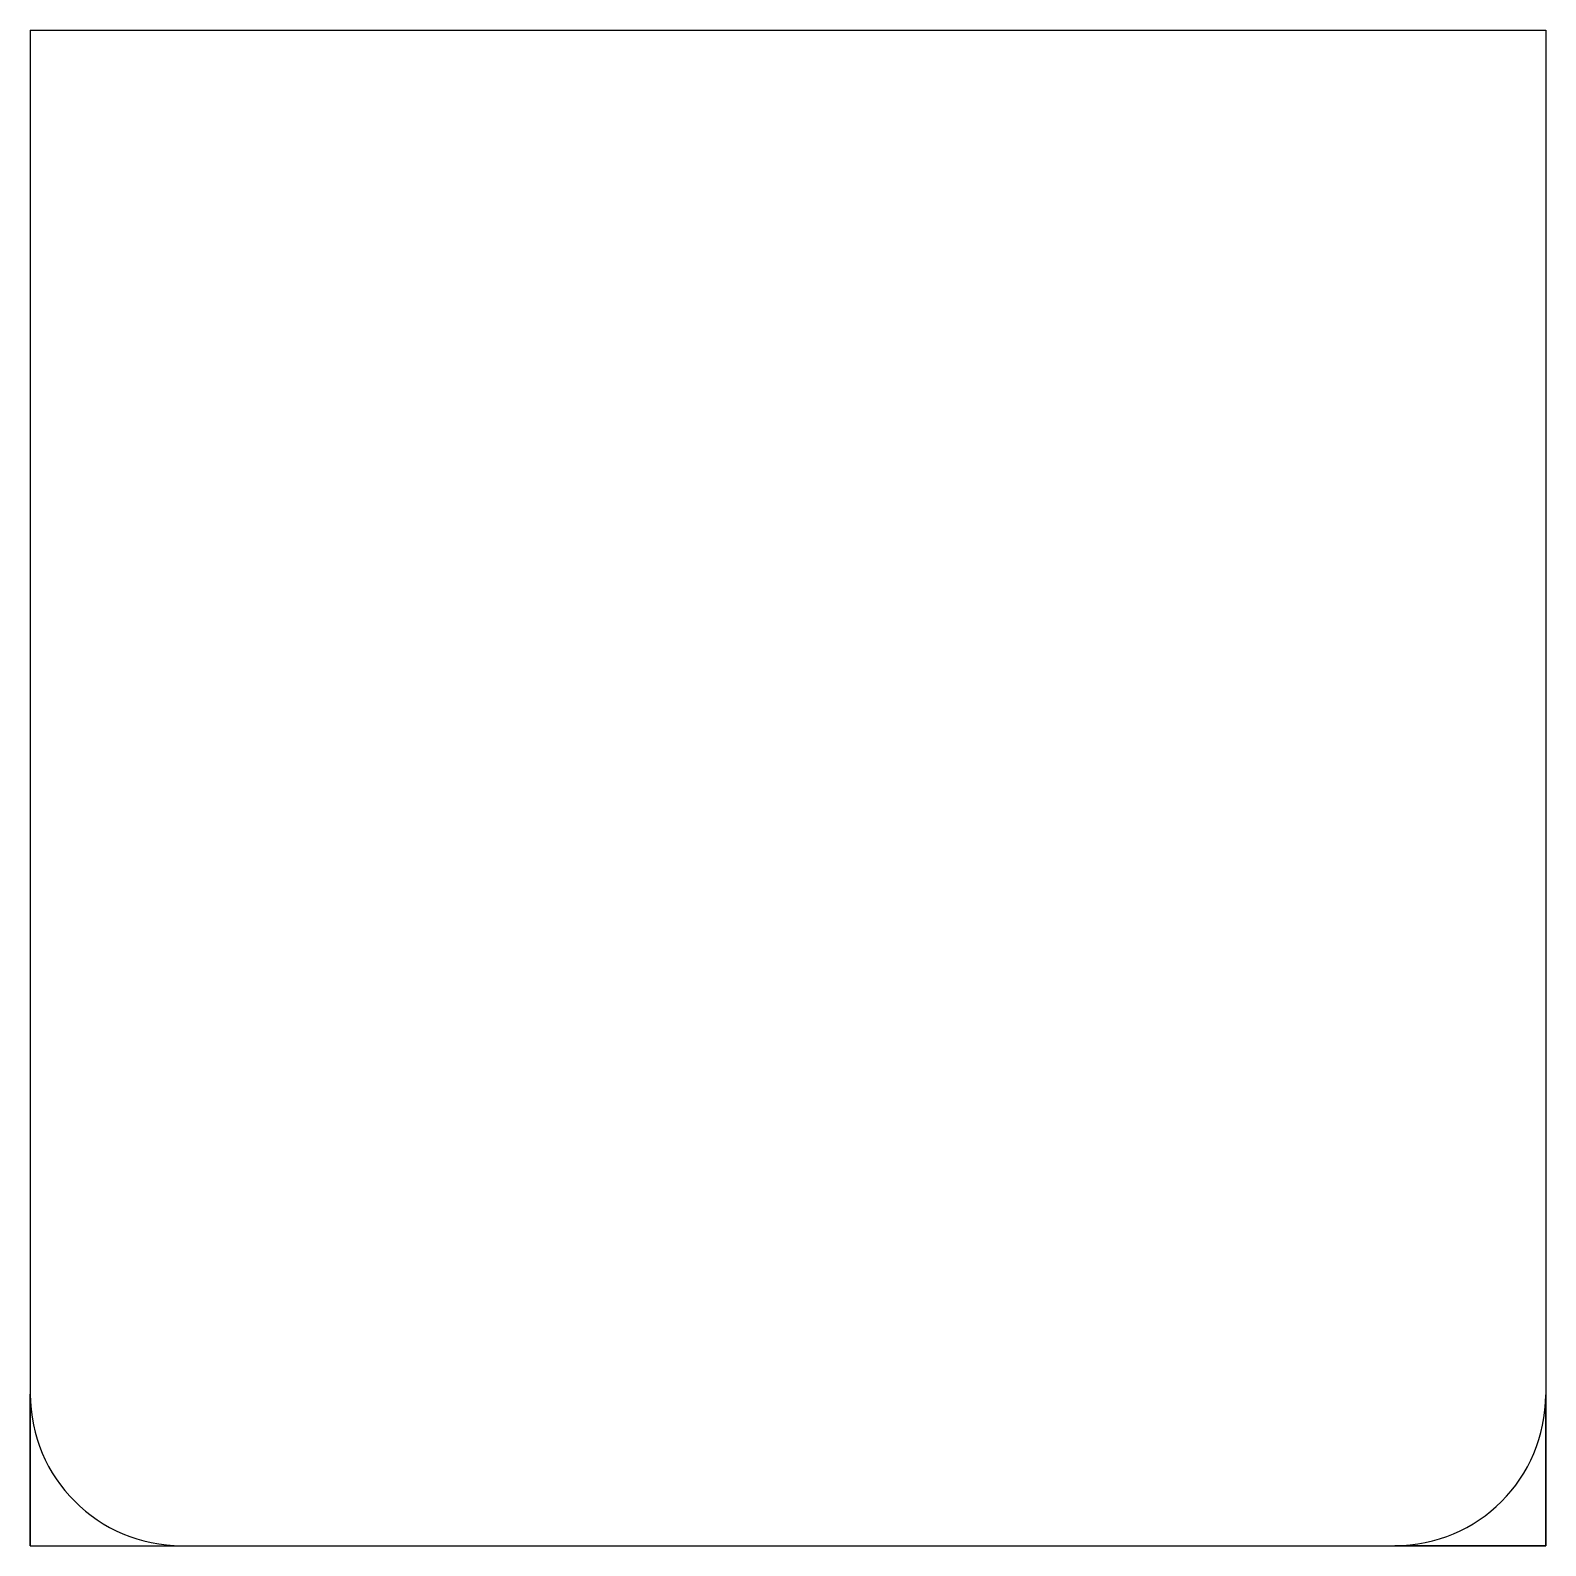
# Model space of a CAD drawing. Header units: millimetres. Extents: x -5.6 to 4.4, y -5 to 5.
import ezdxf

# ---------------------------------------------------------------- set-up
doc = ezdxf.new("R2010")
doc.units = ezdxf.units.MM

msp = doc.modelspace()

# ---------------------------------------------------------------- linework, layer by layer
at = {"color": 7, "linetype": 'Continuous'}
for p, q in [((-5.628, 5), (4.372, 5)), ((-5.628, 5), (-5.628, -5)), ((4.372, 5), (4.372, -5)), ((-5.628, -5), (-5.628, -4)), ((4.372, -5), (4.372, -4.004)), ((-5.628, -5), (4.372, -5)), ((-5.628, -5), (-4.628, -5)), ((4.372, -5), (3.376, -5))]:
    msp.add_line(p, q, dxfattribs=at)
for centre, radius, start, end in [((-4.628, -4), 1, 180, 270), ((3.376, -4.004), 0.996, 270, 0)]:
    msp.add_arc(centre, radius, start, end, dxfattribs=at)

doc.saveas('drawing.dxf')
